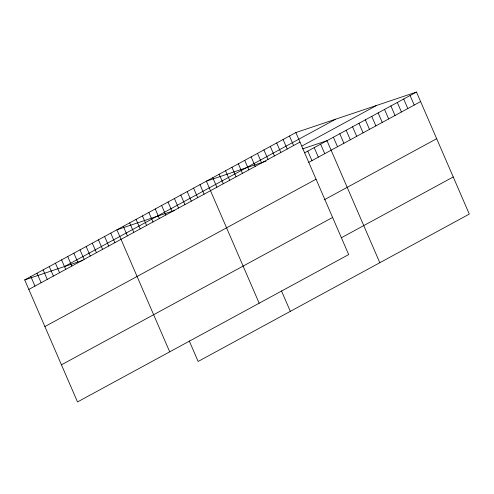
<?xml version="1.0" encoding="UTF-8"?>
<svg xmlns="http://www.w3.org/2000/svg" width="494" height="494" viewBox="0 0 494 494"><rect width="100%" height="100%" fill="white"/><g stroke="black" fill="none" stroke-linecap="round" stroke-linejoin="round"><path stroke-width="0.74" d="M295.863 132.546L348.671 254.583L77.515 401.943L24.7 279.907L295.863 132.546L416.485 92.057L469.3 214.093L198.137 361.454L189.245 340.903M64.504 266.544L335.667 119.184M28.825 289.435L299.988 142.074M301.902 146.057L376.681 105.413M304.631 152.837L416.485 92.057M308.756 162.365L420.61 101.585M44.892 326.565L316.055 179.205M324.188 199.848L436.677 138.709M61.447 364.819L332.604 217.459M341.379 237.75L453.233 176.963M266.007 161.155L206.381 181.174L259.189 303.217M302.458 148.922L327.003 140.685L379.818 262.722M174.475 210.475L116.893 229.803L169.708 351.845M24.7 279.907L82.961 260.35M410.094 95.527L414.219 105.055M403.703 99.004L407.828 108.532M397.312 102.474L401.437 112.002M390.921 105.951L395.046 115.479M384.53 109.421L388.655 118.949M378.138 112.898L382.263 122.426M371.747 116.368L375.872 125.896M365.356 119.844L369.475 129.372M358.965 123.315L363.084 132.843M352.574 126.791L356.693 136.319M346.183 130.262L350.302 139.79M339.786 133.738L343.91 143.266M333.394 137.209L337.519 146.737M320.612 144.155L324.737 153.683M314.221 147.632L318.346 157.16M307.83 151.102L311.955 160.63M289.472 136.017L293.59 145.545M283.081 139.493L287.199 149.021M276.689 142.964L280.808 152.492M270.292 146.44L274.417 155.968M263.901 149.91L268.026 159.439M257.51 153.387L261.635 162.915M251.119 156.857L255.244 166.385M244.728 160.334L248.853 169.862M238.336 163.804L242.461 173.332M231.945 167.281L236.07 176.809M281.438 290.799L290.336 311.35M225.554 170.751L229.679 180.279M219.163 174.228L223.282 183.756M212.772 177.698L216.891 187.226M199.99 184.645L204.108 194.173M193.592 188.121L197.717 197.649M187.201 191.592L191.326 201.12M180.81 195.068L184.935 204.596M174.419 198.539L178.544 208.067M168.028 202.015L172.153 211.543M161.637 205.485L165.762 215.014M155.246 208.962L159.371 218.49M148.855 212.432L152.979 221.96M142.463 215.909L146.582 225.437M136.072 219.379L140.191 228.907M129.681 222.856L133.8 232.384M123.284 226.326L127.409 235.854M110.749 233.143L114.874 242.671M104.605 236.484L108.723 246.012M98.454 239.825L102.579 249.353M92.31 243.165L96.435 252.693M86.166 246.506L90.285 256.034M80.016 249.841L84.141 259.369M73.872 253.181L77.996 262.709M67.727 256.522L71.846 266.05M61.577 259.863L65.702 269.391M55.433 263.203L59.558 272.731M49.283 266.544L53.408 276.072M43.139 269.885L47.263 279.413M36.994 273.225L41.113 282.753M30.844 276.566L34.969 286.094"/></g></svg>
